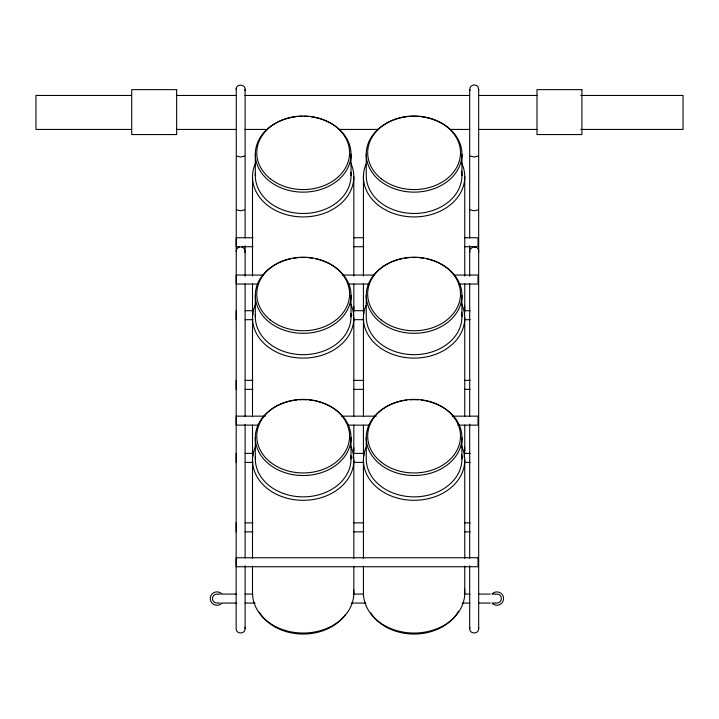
<?xml version="1.0" encoding="UTF-8"?>
<svg xmlns="http://www.w3.org/2000/svg" width="719" height="719" viewBox="0 0 719 719"><rect width="100%" height="100%" fill="white"/><g stroke="black" fill="none" stroke-linecap="round" stroke-linejoin="round"><path stroke-width="1.08" d="M236.138 89.489C235.94 82.856 246.86 84.303 244.963 90.648M236.29 88.329L236.138 628.604C235.922 634.374 245.341 634.374 245.116 628.604L245.116 565.718M469.687 237.935L469.687 89.444C469.597 86.118 473.596 83.799 476.427 85.552C478.917 85.336 478.495 92.661 478.674 89.444L478.674 628.604C478.89 634.374 469.471 634.374 469.687 628.604L469.687 565.745M469.687 628.604L469.84 627.435M236.74 249.08C238.313 246.159 242.95 246.159 244.523 249.08M470.289 249.08L473.021 246.985L476.427 247.435M244.523 156.095L240.631 157.03L236.74 156.095M478.072 156.095L474.181 157.03L470.289 156.095M244.523 209.867L240.631 210.802L236.74 209.867M478.072 209.867L474.181 210.802L470.289 209.867M131.442 95.456L35.95 95.456L35.95 129.429L131.442 129.429M176.38 95.456L235.922 95.456M244.909 95.456L469.597 95.456M478.584 95.456L537.003 95.456M580.817 95.456L683.05 95.456L683.05 129.429L580.817 129.429M176.38 129.429L235.922 129.429M244.909 129.429L267.378 129.429M339.278 129.429L378.598 129.429M449.375 129.429L469.597 129.429M478.584 129.429L537.003 129.429M252.98 237.737L236.183 237.737L236.183 246.725L239.544 246.725M353.748 237.737L363.832 237.737M464.6 237.737L478.036 237.737L478.036 246.725L464.6 246.725M241.782 246.725L252.98 246.725M353.748 246.725L363.832 246.725M263.055 275.053L236.183 275.053L236.183 284.041L257.456 284.041M342.559 275.053L373.907 275.053M454.525 275.053L478.036 275.053L478.036 284.041L459.001 284.041M348.149 284.041L369.431 284.041M245.143 310.716L252.98 310.716M353.748 310.716L363.832 310.716M464.6 310.716L470.199 310.716M245.143 319.694L252.98 319.694M353.748 319.694L363.832 319.694M464.6 319.694L470.199 319.694M245.143 380.369L252.98 380.369M353.748 380.369L363.832 380.369M464.6 380.369L470.199 380.369M245.143 389.347L252.98 389.347M353.748 389.347L363.832 389.347M464.6 389.347L470.199 389.347M265.293 416.157L236.183 416.157L236.183 425.136L258.579 425.136M341.435 416.157L376.145 416.157M452.287 416.157L478.036 416.157L478.036 425.136L457.886 425.136M348.149 425.136L369.431 425.136M245.143 453.392L252.98 453.392M353.748 453.392L363.832 453.392M464.6 453.392L470.199 453.392M245.143 462.38L252.98 462.38M353.748 462.38L363.832 462.38M464.6 462.38L470.199 462.38M245.143 522.866L252.98 522.866M353.748 522.866L363.832 522.866M464.6 522.866L470.199 522.866M245.143 531.853L252.98 531.853M353.748 531.853L363.832 531.853M464.6 531.853L470.199 531.853M218.675 594.074L219.978 594.074M221.605 594.074L236.488 594.074M245.017 594.074L252.854 594.074M353.568 594.074L363.643 594.074M464.357 594.074L469.956 594.074M478.324 594.074L490.313 594.074M492.245 594.074L495.184 594.074M218.675 603.061L219.978 603.061M221.605 603.061L236.488 603.061M245.017 603.061L255.092 603.061M351.33 603.061L365.881 603.061M462.119 603.061L469.956 603.061M478.324 603.061L490.313 603.061M492.245 603.061L495.184 603.061M477.353 248.154L478.072 249.08M469.687 89.489L469.84 90.648L469.687 89.444M478.521 627.435L478.674 628.604M244.963 627.435L245.116 628.604M469.687 245.745L469.687 276.231M469.687 283.52L469.687 416.499M469.687 424.156L469.687 558.151M464.753 176.784L464.753 276.06M464.753 283.87L464.753 309.521M464.753 317.969L464.753 416.13M464.753 425.055L464.753 450.705M464.753 460.169L464.753 558.321M464.753 566.132L464.753 592.905M461.94 154.226L461.94 175.571M461.94 295.41L461.94 316.755M461.94 437.601L461.94 458.956M366.241 154.226L366.241 175.571A47.849 37.909 0 0 0 416.867 213.417A47.849 37.909 0 0 0 461.616 171.176M366.241 295.41L366.241 316.755A47.849 37.909 0 0 0 416.867 354.602A47.849 37.909 0 0 0 461.616 312.361M366.241 437.601L366.241 458.956A47.849 37.909 0 0 0 416.867 496.802A47.849 37.909 0 0 0 461.616 454.552M363.428 176.784L363.428 276.06M363.428 283.87L363.428 309.521A50.663 40.138 0 0 0 363.706 313.709M363.428 317.969L363.428 416.13M363.428 425.055L363.428 450.705A50.663 40.138 0 0 0 363.859 455.945M363.428 460.169L363.428 558.321M363.428 566.132L363.428 592.905A50.663 40.138 0 0 0 416.732 632.99A50.663 40.138 0 0 0 464.474 588.708M353.829 176.784L353.829 276.06M353.829 283.87L353.829 309.521M353.829 317.969L353.829 416.13M353.829 425.055L353.829 450.705M353.829 460.169L353.829 558.321M353.829 566.132L353.829 592.905M351.025 154.226L351.025 175.571M351.025 295.41L351.025 316.755M351.025 437.601L351.025 458.956M255.317 154.226L255.317 175.571M255.317 295.41L255.317 316.755M255.317 437.601L255.317 458.956M252.504 176.784L252.504 276.06M252.504 283.87L252.504 309.521A50.663 40.138 0 0 0 252.944 314.76M252.504 317.969L252.504 416.13M252.504 425.055L252.504 450.705A50.663 40.138 0 0 0 252.944 455.945M252.504 460.169L252.504 558.321M252.504 566.132L252.504 592.905A50.663 40.138 0 0 0 305.153 633.008A50.663 40.138 0 0 0 353.676 589.76M245.116 89.444L245.116 237.935M245.116 245.745L245.116 276.231M245.116 283.888L245.116 416.499M245.116 424.246L245.116 557.89M236.183 310.716L236.183 319.694M236.183 380.369L236.183 389.347M236.183 453.392L236.183 462.38M236.183 522.866L236.183 531.853M244.963 250.167A4.494 4.494 0 0 1 244.963 252.486M236.138 251.326A4.494 4.494 0 0 1 236.29 250.167M478.521 250.167A4.494 4.494 0 0 1 478.521 252.486M469.84 252.486A4.494 4.494 0 0 1 469.84 250.167M218.127 602.908A4.494 4.494 0 0 1 212.473 598.567A4.494 4.494 0 0 1 218.127 594.227M221.722 603.322A6.723 6.723 0 0 1 212.213 603.322A6.723 6.723 0 0 1 212.213 593.813A6.723 6.723 0 0 1 221.722 593.813M492.156 593.831A6.696 6.696 0 0 1 501.628 593.831A6.696 6.696 0 0 1 501.628 603.304A6.696 6.696 0 0 1 492.156 603.304M495.724 594.227A4.494 4.494 0 0 1 501.386 598.567A4.494 4.494 0 0 1 495.724 602.908M353.676 306.384A50.663 40.138 0 0 1 353.209 315.803M350.935 163.402A50.663 40.138 0 0 1 303.166 216.922A50.663 40.138 0 0 1 255.407 163.402M350.836 172.272A47.849 37.909 0 0 1 303.867 213.48A47.849 37.909 0 0 1 255.398 173.378M311.489 116.891A47.849 37.909 0 0 1 342.954 175.283A47.849 37.909 0 0 1 262.812 174.591A47.849 37.909 0 0 1 295.886 116.748M297.963 116.532A47.849 37.909 0 0 1 302.133 116.316M304.209 116.316A47.849 37.909 0 0 1 308.37 116.532M464.474 305.332A50.663 40.138 0 0 1 464.321 314.76M461.391 162.404A50.663 40.138 0 0 1 415.42 216.913A50.663 40.138 0 0 1 365.899 164.39M438.015 121.385A47.849 37.909 0 0 1 446.67 181.988A47.849 37.909 0 0 1 371.022 170.745A47.849 37.909 0 0 1 406.801 116.748M408.886 116.532A47.849 37.909 0 0 1 419.294 116.532M421.37 116.748A47.849 37.909 0 0 1 437.026 120.954M353.676 447.569A50.663 40.138 0 0 1 352.984 458.03M350.935 304.586A50.663 40.138 0 0 1 303.166 358.107A50.663 40.138 0 0 1 255.407 304.586M350.836 313.457A47.849 37.909 0 0 1 303.867 354.665A47.849 37.909 0 0 1 255.398 314.562M315.551 258.786A47.849 37.909 0 0 1 342.37 317.151A47.849 37.909 0 0 1 263.972 317.151A47.849 37.909 0 0 1 290.782 258.786M293.819 258.229A47.849 37.909 0 0 1 297.963 257.717M301.099 257.528A47.849 37.909 0 0 1 305.242 257.528M308.37 257.717A47.849 37.909 0 0 1 312.522 258.229M464.474 446.517A50.663 40.138 0 0 1 464.123 456.987M461.391 303.589A50.663 40.138 0 0 1 415.42 358.098A50.663 40.138 0 0 1 365.899 305.575M426.475 258.786A47.849 37.909 0 0 1 453.285 317.151A47.849 37.909 0 0 1 374.896 317.151A47.849 37.909 0 0 1 401.705 258.786M404.743 258.229A47.849 37.909 0 0 1 408.886 257.717M412.014 257.528A47.849 37.909 0 0 1 416.166 257.528M419.294 257.717A47.849 37.909 0 0 1 423.437 258.229M350.935 446.778A50.663 40.138 0 0 1 303.166 500.307A50.663 40.138 0 0 1 255.407 446.778M345.291 614.79A48.64 38.529 0 0 1 301.27 634.023A48.64 38.529 0 0 1 259.28 612.121M350.836 455.657A47.849 37.909 0 0 1 303.867 496.856A47.849 37.909 0 0 1 255.398 456.763M315.551 400.986A47.849 37.909 0 0 1 342.37 459.351A47.849 37.909 0 0 1 263.972 459.351A47.849 37.909 0 0 1 290.782 400.986M291.788 400.78A47.849 37.909 0 0 1 296.929 400.016M299.014 399.836A47.849 37.909 0 0 1 307.328 399.836M309.413 400.016A47.849 37.909 0 0 1 314.554 400.78M461.391 445.789A50.663 40.138 0 0 1 415.42 500.289A50.663 40.138 0 0 1 365.899 447.775M458.515 611.195A48.64 38.529 0 0 1 415.366 634.041A48.64 38.529 0 0 1 370.761 613.019M426.475 400.986A47.849 37.909 0 0 1 453.285 459.351A47.849 37.909 0 0 1 374.896 459.351A47.849 37.909 0 0 1 401.705 400.986M402.703 400.78A47.849 37.909 0 0 1 406.801 400.132M409.929 399.836A47.849 37.909 0 0 1 418.251 399.836M421.37 400.132A47.849 37.909 0 0 1 425.468 400.78M176.631 89.641L131.721 89.641L131.721 134.552L176.631 134.552L176.631 89.641M581.905 89.641L536.994 89.641L536.994 134.552L581.905 134.552L581.905 89.641M478.036 557.755L236.183 557.755L236.183 566.743L478.036 566.743L478.036 557.755M270.353 178.788A46.411 36.777 0 0 0 348.005 162.305A46.411 36.777 0 0 0 291.159 117.269A46.411 36.777 0 0 0 270.353 178.788M381.268 178.788A46.411 36.777 0 0 0 458.92 162.305A46.411 36.777 0 0 0 402.074 117.269A46.411 36.777 0 0 0 381.268 178.788M270.353 319.982A46.411 36.777 0 0 0 348.005 303.49A46.411 36.777 0 0 0 291.159 258.454A46.411 36.777 0 0 0 270.353 319.982M381.268 319.982A46.411 36.777 0 0 0 458.92 303.49A46.411 36.777 0 0 0 402.074 258.454A46.411 36.777 0 0 0 381.268 319.982M270.353 462.173A46.411 36.777 0 0 0 348.005 445.69A46.411 36.777 0 0 0 291.159 400.645A46.411 36.777 0 0 0 270.353 462.173M381.268 462.173A46.411 36.777 0 0 0 458.92 445.69A46.411 36.777 0 0 0 402.074 400.645A46.411 36.777 0 0 0 381.268 462.173"/></g></svg>
